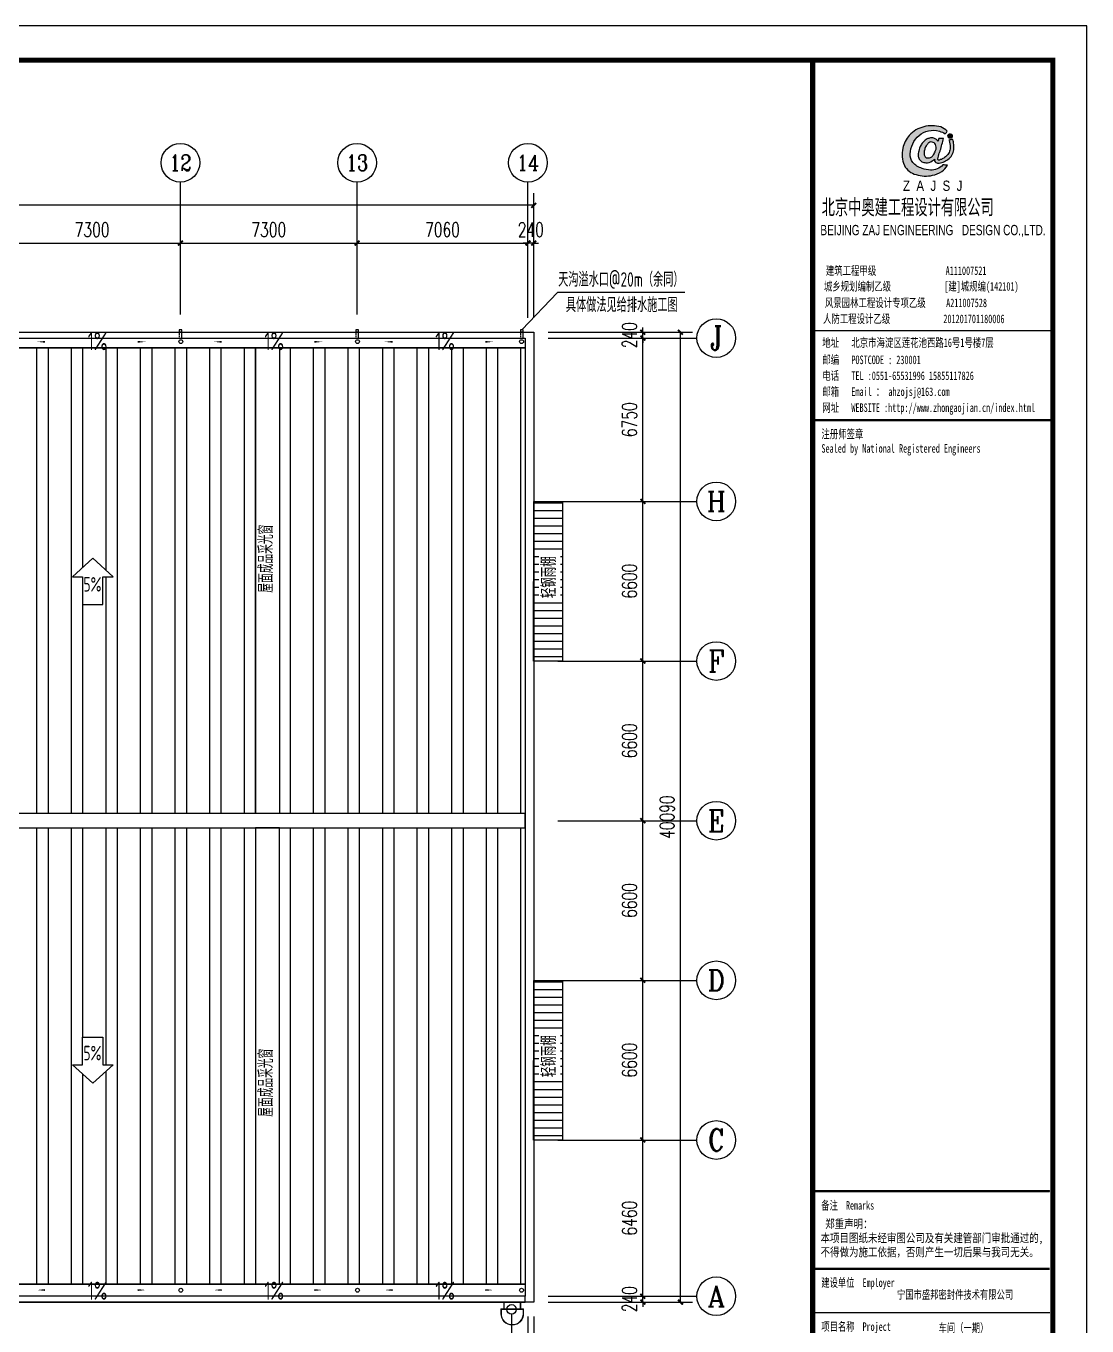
# Model space of a CAD drawing. Extents: x -89996 to 1006241, y -2176 to 440573.
# Drawn here: x 501731 to 545569, y 221157 to 274896 of the extents above; entities that cross this region are included whole.
import ezdxf
from ezdxf.enums import TextEntityAlignment as Align

# ---------------------------------------------------------------- set-up
doc = ezdxf.new("R2010")
doc.units = 0
doc.header["$LTSCALE"] = 1000
doc.header["$MEASUREMENT"] = 0
doc.linetypes.add('DASH', pattern=[0.35, 0.25, -0.1])
for name, color, linetype in [('AXIS', 3, 'Continuous'), ('AXIS_TEXT', 7, 'Continuous'), ('DIM_IDEN', 3, 'Continuous'), ('PUB_TEXT', 7, 'Continuous'), ('PUB_TITLE', 4, 'Continuous'), ('SPACE_HATCH', 8, 'Continuous'), ('TEXT', 7, 'Continuous'), ('THIN', 7, 'Continuous'), ('WALL', 9, 'Continuous'), ('WINDOW', 4, 'Continuous'), ('图签', 3, 'Continuous'), ('天沟', 2, 'Continuous')]:
    doc.layers.add(name, color=color, linetype=linetype)
doc.layers.add('栏杆', color=203, linetype='Continuous', lineweight=18)
doc.styles.add('-GBCBIGGBENOR', font='GBENOR.shx', dxfattribs={"bigfont": 'GBCBIG.shx'})
doc.styles.add('_gyy_title_Arial', font='arial.ttf', dxfattribs={"width": 0.7})
doc.styles.add('_gyy_title_ST', font='', dxfattribs={"width": 0.8})
doc.styles.add('_TCH_AXIS', font='COMPLEX', dxfattribs={"bigfont": 'GBCBIG'})
doc.styles.add('_TCH_DIM', font='SIMPLEX', dxfattribs={"bigfont": 'GBCBIG'})
doc.styles.add('_TCH_DIM_T3', font='SIMPLEX', dxfattribs={"width": 0.705882, "bigfont": 'GBCBIG'})
doc.styles.add('COMPLEX', font='COMPLEX')
doc.styles.add('HZ', font='txt.shx', dxfattribs={"width": 0.8, "bigfont": '000hztxt.shx'})
doc.styles.add('TSSD_Dimension', font='Tssdeng.shx', dxfattribs={"width": 0.8, "bigfont": 'hztxt.shx'})
doc.styles.add('TSSD_Label', font='tssdeng.shx', dxfattribs={"width": 0.7, "bigfont": 'hztxt.shx'})
doc.styles.add('TSSD_Norm', font='tssdeng.shx', dxfattribs={"bigfont": 'hztxt.shx'})
doc.styles.get('_gyy_title_ST').set_extended_font_data('SimSun')
doc.dimstyles.new('_TCH_ARCH&&200', dxfattribs={"dimtxt": 595, "dimasz": 200, "dimexe": 500, "dimexo": 600, "dimgap": 252.5, "dimtad": 1, "dimdec": 0, "dimzin": 0, "dimdsep": 46, "dimtxsty": '_TCH_DIM_T3', "dimblk": 'ARCHTICK', "dimcen": 0.09, "dimclrt": 7, "dimazin": 2, "dimtfac": 1, "dimtdec": 0, "dimtix": 1, "dimtmove": 2, "dimatfit": 3, "dimfxl": 0, "dimtolj": 1, "dimtzin": 0, "dimarcsym": 0})
doc.dimstyles.new('TCH-200-1', dxfattribs={"dimtxt": 595, "dimasz": 200, "dimexe": 500, "dimexo": 600, "dimgap": 252.5, "dimtad": 1, "dimdec": 0, "dimzin": 0, "dimdsep": 46, "dimtxsty": '_TCH_DIM_T3', "dimblk": 'ARCHTICK', "dimcen": 0.09, "dimclrd": 3, "dimclre": 3, "dimclrt": 7, "dimazin": 2, "dimtfac": 1, "dimtdec": 0, "dimtix": 1, "dimtmove": 2, "dimatfit": 3, "dimfxl": 0, "dimtolj": 1, "dimtzin": 0, "dimarcsym": 0})
pattern_1 = [(90, (443600.4, 222885.1), (-1428.75, 2e-13), []), (90, (444076.7, 223361.3), (-1428.75, 2e-13), [])]

# ---------------------------------------------------------------- blocks, each defined once
blk = doc.blocks.new('_ArchTick')
at = {"color": 0, "linetype": 'ByBlock', "const_width": 0.4}
blk.add_lwpolyline([(-0.5, -0.5), (0.5, 0.5)], dxfattribs=at)
blk = doc.blocks.new('*D77')
at = {"layer": 'Defpoints', "color": 0, "transparency": 16777216}
for p in [(433710, 222145), (522710, 222145), (522710, 216237)]:
    blk.add_point(p, dxfattribs=at)
at = {"layer": 'WALL', "color": 3, "lineweight": -2, "transparency": 16777216}
for p, q in [((433710, 221545), (433710, 215737)), ((522710, 221545), (522710, 215737)), ((433710, 216237), (522710, 216237))]:
    blk.add_line(p, q, dxfattribs=at)
at = {"layer": 'WALL', "color": 3, "lineweight": -2, "transparency": 16777216, "xscale": 200, "yscale": 200, "zscale": 200, "rotation": 180}
blk.add_blockref('_ArchTick', (433710, 216237), dxfattribs=at)
at = {"layer": 'WALL', "color": 3, "lineweight": -2, "transparency": 16777216, "xscale": 200, "yscale": 200, "zscale": 200}
blk.add_blockref('_ArchTick', (522710, 216237), dxfattribs=at)
at = {"layer": 'WALL', "color": 7, "transparency": 16777216, "insert": (478210, 216787), "char_height": 595, "attachment_point": 5, "style": '_TCH_DIM_T3'}
blk.add_mtext('\\A1;89000', dxfattribs=at)
blk = doc.blocks.new('*D78')
at = {"layer": 'Defpoints', "color": 0, "transparency": 16777216}
for p in [(522470, 222145), (522710, 222145), (522710, 217521)]:
    blk.add_point(p, dxfattribs=at)
at = {"layer": 'WALL', "color": 3, "lineweight": -2, "transparency": 16777216}
for p, q in [((522470, 221545), (522470, 217021)), ((522710, 221545), (522710, 217021)), ((522470, 217521), (522270, 217521)), ((522470, 217521), (522710, 217521)), ((522710, 217521), (522910, 217521))]:
    blk.add_line(p, q, dxfattribs=at)
at = {"layer": 'WALL', "color": 3, "lineweight": -2, "transparency": 16777216, "xscale": 200, "yscale": 200, "zscale": 200}
blk.add_blockref('_ArchTick', (522470, 217521), dxfattribs=at)
at = {"layer": 'WALL', "color": 3, "lineweight": -2, "transparency": 16777216, "xscale": 200, "yscale": 200, "zscale": 200, "rotation": 180}
blk.add_blockref('_ArchTick', (522710, 217521), dxfattribs=at)
at = {"layer": 'WALL', "color": 7, "transparency": 16777216, "insert": (522590, 218071), "char_height": 595, "attachment_point": 5, "style": '_TCH_DIM_T3'}
blk.add_mtext('\\A1;240', dxfattribs=at)
blk = doc.blocks.new('*D79')
at = {"layer": 'Defpoints', "color": 0, "transparency": 16777216}
for p in [(522710, 222385), (522710, 222145), (527216, 222385)]:
    blk.add_point(p, dxfattribs=at)
at = {"layer": 'WALL', "color": 3, "lineweight": -2, "transparency": 16777216}
for p, q in [((527216, 222385), (527216, 222585)), ((523310, 222385), (527716, 222385)), ((523310, 222145), (527716, 222145)), ((527216, 222145), (527216, 222385)), ((527216, 222145), (527216, 221945))]:
    blk.add_line(p, q, dxfattribs=at)
at = {"layer": 'WALL', "color": 3, "lineweight": -2, "transparency": 16777216, "xscale": 200, "yscale": 200, "zscale": 200}
for p, rotation in [((527216, 222385), 270), ((527216, 222145), 90)]:
    blk.add_blockref('_ArchTick', p, dxfattribs=dict(at, rotation=rotation))
at = {"layer": 'WALL', "color": 7, "transparency": 16777216, "insert": (526666, 222265), "char_height": 595, "attachment_point": 5, "rotation": 90, "style": '_TCH_DIM_T3'}
blk.add_mtext('\\A1;240', dxfattribs=at)
blk = doc.blocks.new('*D80')
at = {"layer": 'Defpoints', "color": 0, "transparency": 16777216}
for p in [(522710, 262235), (528772, 262235), (522710, 222145)]:
    blk.add_point(p, dxfattribs=at)
at = {"layer": 'WALL', "color": 3, "lineweight": -2, "transparency": 16777216}
for p, q in [((523310, 262235), (529272, 262235)), ((528772, 222145), (528772, 262235)), ((523310, 222145), (529272, 222145))]:
    blk.add_line(p, q, dxfattribs=at)
at = {"layer": 'WALL', "color": 3, "lineweight": -2, "transparency": 16777216, "xscale": 200, "yscale": 200, "zscale": 200}
for p, rotation in [((528772, 262235), 90), ((528772, 222145), 270)]:
    blk.add_blockref('_ArchTick', p, dxfattribs=dict(at, rotation=rotation))
at = {"layer": 'WALL', "color": 7, "transparency": 16777216, "insert": (528222, 242190), "char_height": 595, "attachment_point": 5, "rotation": 90, "style": '_TCH_DIM_T3'}
blk.add_mtext('\\A1;40090', dxfattribs=at)
blk = doc.blocks.new('*D81')
at = {"layer": 'Defpoints', "color": 0, "transparency": 16777216}
for p in [(522710, 262235), (522710, 261995), (527216, 262235)]:
    blk.add_point(p, dxfattribs=at)
at = {"layer": 'WALL', "color": 3, "lineweight": -2, "transparency": 16777216}
for p, q in [((527216, 262235), (527216, 262435)), ((523310, 262235), (527716, 262235)), ((523310, 261995), (527716, 261995)), ((527216, 261995), (527216, 262235)), ((527216, 261995), (527216, 261795))]:
    blk.add_line(p, q, dxfattribs=at)
at = {"layer": 'WALL', "color": 3, "lineweight": -2, "transparency": 16777216, "xscale": 200, "yscale": 200, "zscale": 200}
for p, rotation in [((527216, 262235), 270), ((527216, 261995), 90)]:
    blk.add_blockref('_ArchTick', p, dxfattribs=dict(at, rotation=rotation))
at = {"layer": 'WALL', "color": 7, "transparency": 16777216, "insert": (526666, 262115), "char_height": 595, "attachment_point": 5, "rotation": 90, "style": '_TCH_DIM_T3'}
blk.add_mtext('\\A1;240', dxfattribs=at)
blk = doc.blocks.new('*D84')
at = {"layer": 'Defpoints', "color": 0, "transparency": 16777216}
for p in [(522470, 265922), (522470, 262235), (522710, 262235)]:
    blk.add_point(p, dxfattribs=at)
at = {"layer": 'WALL', "color": 3, "lineweight": -2, "transparency": 16777216}
for p, q in [((522470, 262835), (522470, 266422)), ((522710, 262835), (522710, 266422)), ((522470, 265922), (522270, 265922)), ((522710, 265922), (522470, 265922)), ((522710, 265922), (522910, 265922))]:
    blk.add_line(p, q, dxfattribs=at)
at = {"layer": 'WALL', "color": 3, "lineweight": -2, "transparency": 16777216, "xscale": 200, "yscale": 200, "zscale": 200}
blk.add_blockref('_ArchTick', (522470, 265922), dxfattribs=at)
at = {"layer": 'WALL', "color": 3, "lineweight": -2, "transparency": 16777216, "xscale": 200, "yscale": 200, "zscale": 200, "rotation": 180}
blk.add_blockref('_ArchTick', (522710, 265922), dxfattribs=at)
at = {"layer": 'WALL', "color": 7, "transparency": 16777216, "insert": (522590, 266472), "char_height": 595, "attachment_point": 5, "style": '_TCH_DIM_T3'}
blk.add_mtext('\\A1;240', dxfattribs=at)
blk = doc.blocks.new('*D87')
at = {"layer": 'Defpoints', "color": 0, "transparency": 16777216}
for p in [(443600, 267484), (443600, 261995), (522710, 262235)]:
    blk.add_point(p, dxfattribs=at)
at = {"layer": 'WALL', "color": 3, "lineweight": -2, "transparency": 16777216}
for p, q in [((443600, 262595), (443600, 267984)), ((522710, 262835), (522710, 267984)), ((522710, 267484), (443600, 267484))]:
    blk.add_line(p, q, dxfattribs=at)
at = {"layer": 'WALL', "color": 3, "lineweight": -2, "transparency": 16777216, "xscale": 200, "yscale": 200, "zscale": 200, "rotation": 180}
blk.add_blockref('_ArchTick', (443600, 267484), dxfattribs=at)
at = {"layer": 'WALL', "color": 3, "lineweight": -2, "transparency": 16777216, "xscale": 200, "yscale": 200, "zscale": 200}
blk.add_blockref('_ArchTick', (522710, 267484), dxfattribs=at)
at = {"layer": 'WALL', "color": 7, "transparency": 16777216, "insert": (483155, 268034), "char_height": 595, "attachment_point": 5, "style": '_TCH_DIM_T3'}
blk.add_mtext('\\A1;79110', dxfattribs=at)
blk = doc.blocks.new('dd')
at = {"layer": '图签'}
h = blk.add_hatch(color=5, dxfattribs=at)
h.set_gradient(color1=(0, 0, 255), color2=(36, 36, 255), one_color=1, tint=0.57)
h.paths.add_polyline_path([(452, 1270, -0.093206), (531, 1562, -0.136321), (716, 1807, -0.161039), (988, 1948, -0.108591), (1307, 1935, -0.049497), (1479, 1861, 0.062627), (1539, 1932, 0.094388), (1351, 2056, 0.136326), (854, 2062, 0.161722), (430, 1810, 0.133661), (243, 1435, 0.158414), (286, 937, 0.22517), (632, 669, 0.138663), (1107, 646, 0.074676), (1375, 753, 0.125344), (1543, 944, 0.006312), (1413, 948, -0.090385), (1244, 833, -0.096745), (1053, 797, -0.073845), (803, 850, -0.140868), (530, 1020, -0.160753)])
h = blk.add_hatch(color=5, dxfattribs=at)
h.set_gradient(color1=(0, 0, 255), color2=(36, 36, 255), one_color=1, tint=0.57)
h.paths.add_polyline_path([(1306, 1289, 0.011169), (1334, 1370, 0.005807), (1431, 1724, 0.01105), (1292, 1724, 0.016796), (1267, 1634, 0.125943), (1203, 1704, 0.083806), (1120, 1739, 0.082879), (1047, 1739, -0.008503), (952, 1710, 0.060057), (844, 1628, 0.086078), (774, 1532, 0.099424), (705, 1347, 0.12153), (690, 1225, 0.102644), (719, 1122, 0.056648), (797, 1042, 0.092914), (913, 1013, 0.194578), (1098, 1064, -0.002562), (1175, 1122, 0.064354), (1167, 1068, 0.172385), (1207, 1017, 0.105458), (1300, 1002, 0.086567), (1454, 1046, 0.047674), (1592, 1136, 0.166359), (1692, 1274, 0.096748), (1728, 1431, 0.03151), (1728, 1548, 0.041815), (1700, 1691, 0.007654), (1588, 1673, -0.009919), (1610, 1585, -0.068269), (1624, 1482, -0.105336), (1605, 1352, -0.14652), (1528, 1223, -0.070486), (1434, 1151, -0.077937), (1341, 1103, -0.127098), (1272, 1084, -0.114215), (1267, 1129, -0.007609)])
h.paths.add_polyline_path([(865, 1245, -0.099994), (863, 1328, -0.050974), (888, 1427, -0.120527), (938, 1529, -0.043888), (1002, 1595, -0.08446), (1063, 1619, -0.147309), (1127, 1607, -0.037474), (1177, 1572, -0.06931), (1209, 1507, -0.067662), (1213, 1431, -0.02676), (1211, 1413, 0.017209), (1183, 1329, -0.048815), (1120, 1223, -0.139096), (1046, 1163, -0.097991), (944, 1153, -0.085394), (909, 1169, -0.149141)], flags=16)
h = blk.add_hatch(color=1, dxfattribs=at)
h.set_gradient(color1=(255, 0, 0), color2=(255, 0, 0), tint=0.57)
h.paths.add_polyline_path([(1557, 1818, 0.386553), (1564, 1757, 0.170676), (1604, 1736, 0.082224), (1657, 1743, 0.087509), (1686, 1766, 0.264235), (1694, 1804, 0.244333), (1636, 1850, 0.30271)])
blk.add_lwpolyline([(1539, 1932, 0.094388), (1351, 2056, 0.136326), (854, 2062, 0.161722), (430, 1810, 0.133661), (243, 1435, 0.158414), (286, 937, 0.22517), (632, 669, 0.138663), (1107, 646, 0.074676), (1375, 753, 0.125344), (1543, 944, 0.006312), (1413, 948, -0.090385), (1244, 833, -0.096745), (1053, 797, -0.073845), (803, 850, -0.140868), (530, 1020, -0.160753), (452, 1270, -0.093206), (531, 1562, -0.136321), (716, 1807, -0.161039), (988, 1948, -0.108591), (1307, 1935, -0.049497), (1479, 1861, 0.062627)], format="xyb", close=True, dxfattribs=at)
for points in [[(1431, 1724, 0.011041), (1292, 1724, 0.016796), (1267, 1634, 0.125943), (1203, 1704, 0.083806), (1120, 1739, 0.082879), (1047, 1739, -0.008503), (952, 1710, 0.060057), (844, 1628, 0.086078), (774, 1532, 0.099424), (705, 1347, 0.12153), (690, 1225, 0.102644), (719, 1122, 0.056648), (797, 1042, 0.092914), (913, 1013, 0.194578), (1098, 1064, -0.002562), (1175, 1122, 0.064354), (1167, 1068, 0.172385), (1207, 1017, 0.105458), (1300, 1002, 0.086567), (1454, 1046, 0.047674), (1592, 1136, 0.166359), (1692, 1274, 0.096748), (1728, 1431, 0.03151), (1728, 1548, 0.041815), (1700, 1691, 0.007654), (1588, 1673, -0.009919), (1610, 1585, -0.068269), (1624, 1482, -0.105336), (1605, 1352, -0.14652), (1528, 1223, -0.070486), (1434, 1151, -0.077937), (1341, 1103, -0.127098), (1272, 1084, -0.114215), (1267, 1129, -0.007609), (1306, 1289, 0.011169), (1334, 1370, 0.005782), (1430, 1722, 0.069025)], [(1213, 1431, 0.067662), (1209, 1507, 0.06931), (1177, 1572, 0.037474), (1127, 1607, 0.147309), (1063, 1619, 0.08446), (1002, 1595, 0.043888), (938, 1529, 0.120527), (888, 1427, 0.050974), (863, 1328, 0.099994), (865, 1245, 0.149141), (909, 1169, 0.085394), (944, 1153, 0.097991), (1046, 1163, 0.139096), (1120, 1223, 0.048815), (1183, 1329, -0.017209), (1211, 1413, 0.02676), (1213, 1431, 0.441273)], [(1694, 1804, 0.243958), (1636, 1850, 0.303117), (1557, 1818, 0.386553), (1564, 1757, 0.170676), (1604, 1736, 0.082224), (1657, 1743, 0.087509), (1686, 1766, 0.264235), (1694, 1804, -7.823139)]]:
    blk.add_lwpolyline(points, format="xyb", dxfattribs=at)
at = {"insert": (246, 492), "char_height": 300, "width": 8000, "attachment_point": 1, "style": 'HZ'}
blk.add_mtext('{\\fArial|b0|i0|c0|p32;Z  A  J  S  J}', dxfattribs=at)
blk = doc.blocks.new('*U1188')
at = {"layer": 'PUB_TITLE'}
for p, q in [((-4959, -5584), (0, -5584)), ((-61, -23374), (-4959, -23374)), ((-61, -25892), (-4959, -25892))]:
    blk.add_line(p, q, dxfattribs=at)
at = {"layer": 'PUB_TITLE', "const_width": 106}
blk.add_lwpolyline([(-4959, 0), (0, 0), (0, -40586), (-4959, -40586)], close=True, dxfattribs=at)
at = {"layer": 'PUB_TITLE'}
for points, const_width in [([(-4959, -7440), (0, -7440)], 49.6), ([(-4959, -23374), (-61, -23374)], 49), ([(-4959, -24983), (-61, -24983)], 49)]:
    blk.add_lwpolyline(points, dxfattribs=dict(at, const_width=const_width))
at = {"layer": '图签', "xscale": 0.7084206796058772, "yscale": 0.7084206796058772, "zscale": 0.7084206796058772}
blk.add_blockref('dd', (-3269, -2837), dxfattribs=at)
at = {"color": 1, "insert": (-4774, -2867), "char_height": 359.79, "width": 4705.79, "attachment_point": 1, "style": 'HZ'}
blk.add_mtext('北京中奥建工程设计有限公司', dxfattribs=at)
at = {"layer": 'PUB_TITLE', "width": 0.7}
for s, height, style, p in [('BEIJING ZAJ ENGINEERING   DESIGN CO.,LTD.', 212.53, '_gyy_title_Arial', (-2474, -3617)), ('建筑工程甲级                 A111007521             ', 177.1, '_gyy_title_ST', (-2481, -4438)), ('城乡规划编制乙级             [建]城规编(142101)', 177.1, '_gyy_title_ST', (-2717, -4763)), ('风景园林工程设计专项乙级     A211007528           ', 177.1, '_gyy_title_ST', (-2569, -5103)), ('人防工程设计乙级             201201701180006', 177.1, '_gyy_title_ST', (-2871, -5434))]:
    blk.add_text(s, height=height, dxfattribs=dict(at, style=style)).set_placement(p, align=Align.CENTER)
at = {"layer": 'PUB_TITLE', "style": '_gyy_title_ST', "width": 0.7}
for s, height, p in [('地址   北京市海淀区莲花池西路16号1号楼7层', 177.1, (-4761, -5927)), ('邮编   POSTCODE : 230001', 177.1, (-4761, -6281)), ('电话   TEL :0551-65531996 15855117826', 177.1, (-4761, -6610)), ('邮箱   Email ： ahzojsj@163.com', 177.1, (-4761, -6939)), ('网址   WEBSITE :http://www.zhongaojian.cn/index.html', 177.1, (-4761, -7270)), ('注册师签章', 177.1, (-4780, -7815)), ('Sealed by National Registered Engineers', 177.1, (-4779, -8113)), ('备注  Remarks', 174.92, (-4782, -23757)), ('建设单位  Employer', 174.92, (-4782, -25354)), ('项目名称  Project', 174.92, (-4782, -26263))]:
    blk.add_text(s, height=height, dxfattribs=at).set_placement(p)
at = {"layer": 'PUB_TITLE', "color": 2, "style": '_gyy_title_ST', "width": 0.7}
for s, height, p in [('宁国市盛邦密封件技术有限公司', 174.92, (-2018, -25508)), ('车间（一期）', 174.9, (-1844, -26196))]:
    blk.add_text(s, height=height, dxfattribs=at).set_placement(p, align=Align.MIDDLE)
at = {"layer": 'PUB_TITLE', "insert": (-4797, -23965), "char_height": 174.92, "width": 5597.49, "attachment_point": 1, "style": '_gyy_title_ST'}
blk.add_mtext(' 郑重声明：\\P本项目图纸未经审图公司及有关建管部门审批通过的,\\P不得做为施工依据，否则产生一切后果与我司无关。', dxfattribs=at)
blk = doc.blocks.new('TUID')
at = {"layer": '栏杆', "ltscale": 0.8}
for points in [[(50, 280), (-120, 280), (-120, 500), (-120, 500)], [(50, 300), (-100, 300), (-100, 480)], [(800, 480), (800, 300), (660, 300)], [(820, 500), (820, 500), (820, 280), (695, 280)]]:
    blk.add_lwpolyline(points, dxfattribs=at)
for points in [[(0, 0), (0, 260, -0.414214), (40, 300), (660, 300, -0.414214), (700, 260), (700, 0)], [(20, 0), (20, 260, -0.414214), (40, 280), (660, 280, -0.414214), (680, 260), (680, 0)]]:
    blk.add_lwpolyline(points, format="xyb", dxfattribs=at)
for radius in [470, 450]:
    blk.add_arc((350, 480), radius, 0, 180, dxfattribs=at)
blk = doc.blocks.new('*D2962')
at = {"layer": 'AXIS', "color": 0, "lineweight": -2, "transparency": 16777216}
for p, q in [((524310, 228845), (527716, 228845)), ((527216, 222385), (527216, 228845)), ((524310, 222385), (527716, 222385))]:
    blk.add_line(p, q, dxfattribs=at)
at = {"layer": 'Defpoints', "color": 0, "transparency": 16777216}
for p in [(523710, 228845), (527216, 228845), (523710, 222385)]:
    blk.add_point(p, dxfattribs=at)
at = {"layer": 'AXIS', "color": 0, "lineweight": -2, "transparency": 16777216, "xscale": 200, "yscale": 200, "zscale": 200}
for p, rotation in [((527216, 228845), 90), ((527216, 222385), 270)]:
    blk.add_blockref('_ArchTick', p, dxfattribs=dict(at, rotation=rotation))
at = {"layer": 'AXIS', "color": 7, "transparency": 16777216, "insert": (526666, 225615), "char_height": 595, "attachment_point": 5, "rotation": 90, "style": '_TCH_DIM_T3'}
blk.add_mtext('\\A1;6460', dxfattribs=at)
blk = doc.blocks.new('*D2963')
at = {"layer": 'AXIS', "color": 0, "lineweight": -2, "transparency": 16777216}
for p, q in [((524310, 235445), (527716, 235445)), ((527216, 228845), (527216, 235445)), ((524310, 228845), (527716, 228845))]:
    blk.add_line(p, q, dxfattribs=at)
at = {"layer": 'Defpoints', "color": 0, "transparency": 16777216}
for p in [(523710, 235445), (527216, 235445), (523710, 228845)]:
    blk.add_point(p, dxfattribs=at)
at = {"layer": 'AXIS', "color": 0, "lineweight": -2, "transparency": 16777216, "xscale": 200, "yscale": 200, "zscale": 200}
for p, rotation in [((527216, 235445), 90), ((527216, 228845), 270)]:
    blk.add_blockref('_ArchTick', p, dxfattribs=dict(at, rotation=rotation))
at = {"layer": 'AXIS', "color": 7, "transparency": 16777216, "insert": (526666, 232145), "char_height": 595, "attachment_point": 5, "rotation": 90, "style": '_TCH_DIM_T3'}
blk.add_mtext('\\A1;6600', dxfattribs=at)
blk = doc.blocks.new('*D2964')
at = {"layer": 'AXIS', "color": 0, "lineweight": -2, "transparency": 16777216}
for p, q in [((524310, 242045), (527716, 242045)), ((527216, 235445), (527216, 242045)), ((524310, 235445), (527716, 235445))]:
    blk.add_line(p, q, dxfattribs=at)
at = {"layer": 'Defpoints', "color": 0, "transparency": 16777216}
for p in [(523710, 242045), (527216, 242045), (523710, 235445)]:
    blk.add_point(p, dxfattribs=at)
at = {"layer": 'AXIS', "color": 0, "lineweight": -2, "transparency": 16777216, "xscale": 200, "yscale": 200, "zscale": 200}
for p, rotation in [((527216, 242045), 90), ((527216, 235445), 270)]:
    blk.add_blockref('_ArchTick', p, dxfattribs=dict(at, rotation=rotation))
at = {"layer": 'AXIS', "color": 7, "transparency": 16777216, "insert": (526666, 238745), "char_height": 595, "attachment_point": 5, "rotation": 90, "style": '_TCH_DIM_T3'}
blk.add_mtext('\\A1;6600', dxfattribs=at)
blk = doc.blocks.new('*D2965')
at = {"layer": 'AXIS', "color": 0, "lineweight": -2, "transparency": 16777216}
for p, q in [((524310, 248645), (527716, 248645)), ((527216, 242045), (527216, 248645)), ((524310, 242045), (527716, 242045))]:
    blk.add_line(p, q, dxfattribs=at)
at = {"layer": 'Defpoints', "color": 0, "transparency": 16777216}
for p in [(523710, 248645), (527216, 248645), (523710, 242045)]:
    blk.add_point(p, dxfattribs=at)
at = {"layer": 'AXIS', "color": 0, "lineweight": -2, "transparency": 16777216, "xscale": 200, "yscale": 200, "zscale": 200}
for p, rotation in [((527216, 248645), 90), ((527216, 242045), 270)]:
    blk.add_blockref('_ArchTick', p, dxfattribs=dict(at, rotation=rotation))
at = {"layer": 'AXIS', "color": 7, "transparency": 16777216, "insert": (526666, 245345), "char_height": 595, "attachment_point": 5, "rotation": 90, "style": '_TCH_DIM_T3'}
blk.add_mtext('\\A1;6600', dxfattribs=at)
blk = doc.blocks.new('*D2966')
at = {"layer": 'AXIS', "color": 0, "lineweight": -2, "transparency": 16777216}
for p, q in [((524310, 255245), (527716, 255245)), ((527216, 248645), (527216, 255245)), ((524310, 248645), (527716, 248645))]:
    blk.add_line(p, q, dxfattribs=at)
at = {"layer": 'Defpoints', "color": 0, "transparency": 16777216}
for p in [(523710, 255245), (527216, 255245), (523710, 248645)]:
    blk.add_point(p, dxfattribs=at)
at = {"layer": 'AXIS', "color": 0, "lineweight": -2, "transparency": 16777216, "xscale": 200, "yscale": 200, "zscale": 200}
for p, rotation in [((527216, 255245), 90), ((527216, 248645), 270)]:
    blk.add_blockref('_ArchTick', p, dxfattribs=dict(at, rotation=rotation))
at = {"layer": 'AXIS', "color": 7, "transparency": 16777216, "insert": (526666, 251945), "char_height": 595, "attachment_point": 5, "rotation": 90, "style": '_TCH_DIM_T3'}
blk.add_mtext('\\A1;6600', dxfattribs=at)
blk = doc.blocks.new('*D2967')
at = {"layer": 'AXIS', "color": 0, "lineweight": -2, "transparency": 16777216}
for p, q in [((524310, 261995), (527716, 261995)), ((527216, 255245), (527216, 261995)), ((524310, 255245), (527716, 255245))]:
    blk.add_line(p, q, dxfattribs=at)
at = {"layer": 'Defpoints', "color": 0, "transparency": 16777216}
for p in [(523710, 261995), (527216, 261995), (523710, 255245)]:
    blk.add_point(p, dxfattribs=at)
at = {"layer": 'AXIS', "color": 0, "lineweight": -2, "transparency": 16777216, "xscale": 200, "yscale": 200, "zscale": 200}
for p, rotation in [((527216, 261995), 90), ((527216, 255245), 270)]:
    blk.add_blockref('_ArchTick', p, dxfattribs=dict(at, rotation=rotation))
at = {"layer": 'AXIS', "color": 7, "transparency": 16777216, "insert": (526666, 258620), "char_height": 595, "attachment_point": 5, "rotation": 90, "style": '_TCH_DIM_T3'}
blk.add_mtext('\\A1;6750', dxfattribs=at)
blk = doc.blocks.new('*D2986')
at = {"layer": 'AXIS', "color": 0, "lineweight": -2, "transparency": 16777216}
for p, q in [((500810, 263472), (500810, 266422)), ((508110, 263472), (508110, 266422)), ((500810, 265922), (508110, 265922))]:
    blk.add_line(p, q, dxfattribs=at)
at = {"layer": 'Defpoints', "color": 0, "transparency": 16777216}
for p in [(508110, 265922), (500810, 262872), (508110, 262872)]:
    blk.add_point(p, dxfattribs=at)
at = {"layer": 'AXIS', "color": 0, "lineweight": -2, "transparency": 16777216, "xscale": 200, "yscale": 200, "zscale": 200, "rotation": 180}
blk.add_blockref('_ArchTick', (500810, 265922), dxfattribs=at)
at = {"layer": 'AXIS', "color": 0, "lineweight": -2, "transparency": 16777216, "xscale": 200, "yscale": 200, "zscale": 200}
blk.add_blockref('_ArchTick', (508110, 265922), dxfattribs=at)
at = {"layer": 'AXIS', "color": 7, "transparency": 16777216, "insert": (504460, 266472), "char_height": 595, "attachment_point": 5, "style": '_TCH_DIM_T3'}
blk.add_mtext('\\A1;7300', dxfattribs=at)
blk = doc.blocks.new('*D2987')
at = {"layer": 'AXIS', "color": 0, "lineweight": -2, "transparency": 16777216}
for p, q in [((508110, 263472), (508110, 266422)), ((515410, 263472), (515410, 266422)), ((508110, 265922), (515410, 265922))]:
    blk.add_line(p, q, dxfattribs=at)
at = {"layer": 'Defpoints', "color": 0, "transparency": 16777216}
for p in [(515410, 265922), (508110, 262872), (515410, 262872)]:
    blk.add_point(p, dxfattribs=at)
at = {"layer": 'AXIS', "color": 0, "lineweight": -2, "transparency": 16777216, "xscale": 200, "yscale": 200, "zscale": 200, "rotation": 180}
blk.add_blockref('_ArchTick', (508110, 265922), dxfattribs=at)
at = {"layer": 'AXIS', "color": 0, "lineweight": -2, "transparency": 16777216, "xscale": 200, "yscale": 200, "zscale": 200}
blk.add_blockref('_ArchTick', (515410, 265922), dxfattribs=at)
at = {"layer": 'AXIS', "color": 7, "transparency": 16777216, "insert": (511760, 266472), "char_height": 595, "attachment_point": 5, "style": '_TCH_DIM_T3'}
blk.add_mtext('\\A1;7300', dxfattribs=at)
blk = doc.blocks.new('*D2988')
at = {"layer": 'AXIS', "color": 0, "lineweight": -2, "transparency": 16777216}
for p, q in [((515410, 263472), (515410, 266422)), ((522470, 263472), (522470, 266422)), ((515410, 265922), (522470, 265922))]:
    blk.add_line(p, q, dxfattribs=at)
at = {"layer": 'Defpoints', "color": 0, "transparency": 16777216}
for p in [(522470, 265922), (515410, 262872), (522470, 262872)]:
    blk.add_point(p, dxfattribs=at)
at = {"layer": 'AXIS', "color": 0, "lineweight": -2, "transparency": 16777216, "xscale": 200, "yscale": 200, "zscale": 200, "rotation": 180}
blk.add_blockref('_ArchTick', (515410, 265922), dxfattribs=at)
at = {"layer": 'AXIS', "color": 0, "lineweight": -2, "transparency": 16777216, "xscale": 200, "yscale": 200, "zscale": 200}
blk.add_blockref('_ArchTick', (522470, 265922), dxfattribs=at)
at = {"layer": 'AXIS', "color": 7, "transparency": 16777216, "insert": (518940, 266472), "char_height": 595, "attachment_point": 5, "style": '_TCH_DIM_T3'}
blk.add_mtext('\\A1;7060', dxfattribs=at)
blk = doc.blocks.new('_AXISO')
blk.add_circle((0, 0), 0.5)
at = {"layer": 'AXIS_TEXT', "style": 'COMPLEX', "width": 1.041667}
blk.add_attdef('A', text='', height=0.56, dxfattribs=at).set_placement((-0.25, -0.28), (0.25, -0.28), align=Align.FIT)

msp = doc.modelspace()

# ---------------------------------------------------------------- hatches: boundary and pattern name
at = {"true_color": 0x7aafdf}
h = msp.add_hatch(dxfattribs=at)
h.set_pattern_fill('ANSI31', color=143, scale=200, angle=135)
h.set_pattern_definition([(180, (566566.62, -208365.35), (-5e-14, -317.5), [])])
h.paths.add_polyline_path([(522710.44, 255245.09), (522705.15, 248645.09), (523894.59, 248645.09), (523899.87, 255245.09)])
h.paths.add_polyline_path([(523820.34, 251128.56), (523820.34, 253110.55), (522917.04, 253110.55), (522917.04, 251128.56)], flags=16)
h = msp.add_hatch(dxfattribs=at)
h.set_pattern_fill('ANSI31', color=143, scale=200, angle=135)
h.set_pattern_definition([(180, (566566.62, -228165.35), (-5e-14, -317.5), [])])
h.paths.add_polyline_path([(522710.44, 235445.09), (522705.15, 228845.09), (523894.59, 228845.09), (523899.87, 235445.09)])
h.paths.add_polyline_path([(523820.34, 231328.56), (523820.34, 233310.55), (522917.04, 233310.55), (522917.04, 231328.56)], flags=16)
at = {"layer": 'WALL', "true_color": 0x7aafdf}
h = msp.add_hatch(dxfattribs=at)
h.set_pattern_fill('ANSI32', color=143, scale=300, angle=45)
h.set_pattern_definition(pattern_1)
h.paths.add_polyline_path([(467577, 242345.09), (453995.39, 242345.09), (453995.39, 261594.83), (467577, 261594.83)])
h.paths.add_polyline_path([(460027.48, 251081.73), (460862.88, 251081.73), (460862.88, 252225.53), (461281.86, 252225.53), (460445.18, 252990.11), (459608.5, 252225.53), (460027.48, 252225.53)], flags=16)
h.paths.add_polyline_path([(482122.04, 242345.09), (468177, 242345.09), (468177, 261594.83), (482122.04, 261594.83)])
h.paths.add_polyline_path([(475462.88, 251081.73), (475462.88, 252225.53), (475881.86, 252225.53), (475045.18, 252990.11), (474208.5, 252225.53), (474627.48, 252225.53), (474627.48, 251081.73)], flags=16)
h.paths.add_polyline_path([(496844.48, 242345.09), (482722.04, 242345.09), (482722.04, 261594.83), (496844.48, 261594.83)])
h.paths.add_polyline_path([(489013.67, 250987.9), (489849.07, 250987.9), (489849.07, 252131.69), (490268.05, 252131.69), (489431.37, 252896.28), (488594.69, 252131.69), (489013.67, 252131.69)], flags=16)
h.paths.add_polyline_path([(511609.9, 242345.09), (497444.48, 242345.09), (497444.48, 261594.83), (511609.9, 261594.83)])
h.paths.add_polyline_path([(504070.76, 250987.9), (504906.16, 250987.9), (504906.16, 252131.69), (505325.14, 252131.69), (504488.46, 252896.28), (503651.78, 252131.69), (504070.76, 252131.69)], flags=16)
h.paths.add_polyline_path([(522360.44, 242345.09), (512209.9, 242345.09), (512209.9, 261594.83), (522360.44, 261594.83)])
h.paths.add_polyline_path([(460047.54, 252154.65), (460817.88, 252154.65), (460817.88, 251500.58), (460047.54, 251500.58)], flags=0)
h.paths.add_polyline_path([(474647.54, 252154.65), (475417.88, 252154.65), (475417.88, 251500.58), (474647.54, 251500.58)], flags=0)
h.paths.add_polyline_path([(487233.62, 246469.79), (491995.31, 246469.79)], flags=0)
h.paths.add_polyline_path([(487222.34, 246469.79), (491857.52, 246469.79)], flags=0)
h.paths.add_polyline_path([(486223.15, 247740.49), (493566.84, 247740.49), (493566.84, 244763.78), (486223.15, 244763.78)], flags=16)
h.paths.add_polyline_path([(489033.73, 252060.82), (489804.07, 252060.82), (489804.07, 251406.75), (489033.73, 251406.75)], flags=0)
h.paths.add_polyline_path([(504090.81, 252060.82), (504861.16, 252060.82), (504861.16, 251406.75), (504090.81, 251406.75)], flags=0)
h = msp.add_hatch(dxfattribs=at)
h.set_pattern_fill('ANSI32', color=143, scale=300, angle=45)
h.set_pattern_definition(pattern_1)
h.paths.add_polyline_path([(467577, 241745.09), (453995.39, 241745.09), (453995.39, 222885.09), (467577, 222885.09)])
h.paths.add_polyline_path([(460027.48, 233008.45), (460862.88, 233008.45), (460862.88, 231864.66), (461281.86, 231864.66), (460445.18, 231100.07), (459608.5, 231864.66), (460027.48, 231864.66)], flags=16)
h.paths.add_polyline_path([(482122.04, 241745.09), (468177, 241745.09), (468177, 222885.09), (482122.04, 222885.09)])
h.paths.add_polyline_path([(475462.88, 233008.45), (475462.88, 231864.66), (475881.86, 231864.66), (475045.18, 231100.07), (474208.5, 231864.66), (474627.48, 231864.66), (474627.48, 233008.45)], flags=16)
h.paths.add_polyline_path([(496844.48, 241745.09), (482722.04, 241745.09), (482722.04, 222885.09), (496844.48, 222885.09)])
h.paths.add_polyline_path([(489013.67, 233102.28), (489849.07, 233102.28), (489849.07, 231958.49), (490268.05, 231958.49), (489431.37, 231193.9), (488594.69, 231958.49), (489013.67, 231958.49)], flags=16)
h.paths.add_polyline_path([(511609.9, 241745.09), (497444.48, 241745.09), (497444.48, 222885.09), (511609.9, 222885.09)])
h.paths.add_polyline_path([(504070.76, 233102.28), (504906.16, 233102.28), (504906.16, 231958.49), (505325.14, 231958.49), (504488.46, 231193.9), (503651.78, 231958.49), (504070.76, 231958.49)], flags=16)
h.paths.add_polyline_path([(522360.44, 241745.09), (512209.9, 241745.09), (512209.9, 222885.09), (522360.44, 222885.09)])
h.paths.add_polyline_path([(460047.54, 231935.53), (460817.88, 231935.53), (460817.88, 232589.6), (460047.54, 232589.6)], flags=0)
h.paths.add_polyline_path([(474647.54, 231935.53), (475417.88, 231935.53), (475417.88, 232589.6), (474647.54, 232589.6)], flags=0)
h.paths.add_polyline_path([(487233.62, 236923.06), (491995.31, 236923.06)], flags=0)
h.paths.add_polyline_path([(487222.34, 236923.06), (491857.52, 236923.06)], flags=0)
h.paths.add_polyline_path([(486229.31, 236920.84), (493738.64, 236920.84), (493738.64, 239593.74), (486229.31, 239593.74)], flags=16)
h.paths.add_polyline_path([(489033.73, 232029.37), (489804.07, 232029.37), (489804.07, 232683.43), (489033.73, 232683.43)], flags=0)
h.paths.add_polyline_path([(504090.81, 232029.37), (504861.16, 232029.37), (504861.16, 232683.43), (504090.81, 232683.43)], flags=0)

# ---------------------------------------------------------------- linework, layer by layer
for points in [[(503267.65, 261840.69, 0, 0, 0), (502517.65, 261840.69, 0, 1333.35, 0), (502517.65, 261840.69, 1333.35, 1333.35, 0)], [(505596.93, 261840.69, 0, 0, 0), (506346.93, 261840.69, 0, 1333.35, 0), (506346.93, 261840.69, 1333.35, 1333.35, 0)], [(510567.65, 261840.69, 0, 0, 0), (509817.65, 261840.69, 0, 1333.35, 0), (509817.65, 261840.69, 1333.35, 1333.35, 0)], [(512896.93, 261840.69, 0, 0, 0), (513646.93, 261840.69, 0, 1333.35, 0), (513646.93, 261840.69, 1333.35, 1333.35, 0)], [(517627.65, 261840.69, 0, 0, 0), (516877.65, 261840.69, 0, 1333.35, 0), (516877.65, 261840.69, 1333.35, 1333.35, 0)], [(519956.93, 261840.69, 0, 0, 0), (520706.93, 261840.69, 0, 1333.35, 0), (520706.93, 261840.69, 1333.35, 1333.35, 0)], [(502517.65, 261840.69, 75, 0, 0), (502192.02, 261840.69, 0, 0, 0)], [(506346.93, 261840.69, 75, 0, 0), (506672.56, 261840.69, 0, 0, 0)], [(509817.65, 261840.69, 75, 0, 0), (509492.02, 261840.69, 0, 0, 0)], [(513646.93, 261840.69, 75, 0, 0), (513972.56, 261840.69, 0, 0, 0)], [(516877.65, 261840.69, 75, 0, 0), (516552.02, 261840.69, 0, 0, 0)], [(520706.93, 261840.69, 75, 0, 0), (521032.56, 261840.69, 0, 0, 0)], [(503267.65, 222643.74, 0, 0, 0), (502517.65, 222643.74, 0, 1333.35, 0), (502517.65, 222643.74, 1333.35, 1333.35, 0)], [(505596.93, 222643.74, 0, 0, 0), (506346.93, 222643.74, 0, 1333.35, 0), (506346.93, 222643.74, 1333.35, 1333.35, 0)], [(510567.65, 222643.74, 0, 0, 0), (509817.65, 222643.74, 0, 1333.35, 0), (509817.65, 222643.74, 1333.35, 1333.35, 0)], [(512896.93, 222643.74, 0, 0, 0), (513646.93, 222643.74, 0, 1333.35, 0), (513646.93, 222643.74, 1333.35, 1333.35, 0)], [(517627.65, 222643.74, 0, 0, 0), (516877.65, 222643.74, 0, 1333.35, 0), (516877.65, 222643.74, 1333.35, 1333.35, 0)], [(519956.93, 222643.74, 0, 0, 0), (520706.93, 222643.74, 0, 1333.35, 0), (520706.93, 222643.74, 1333.35, 1333.35, 0)], [(502517.65, 222643.74, 75, 0, 0), (502192.02, 222643.74, 0, 0, 0)], [(506346.93, 222643.74, 75, 0, 0), (506672.56, 222643.74, 0, 0, 0)], [(509817.65, 222643.74, 75, 0, 0), (509492.02, 222643.74, 0, 0, 0)], [(513646.93, 222643.74, 75, 0, 0), (513972.56, 222643.74, 0, 0, 0)], [(516877.65, 222643.74, 75, 0, 0), (516552.02, 222643.74, 0, 0, 0)], [(520706.93, 222643.74, 75, 0, 0), (521032.56, 222643.74, 0, 0, 0)]]:
    msp.add_lwpolyline(points, format="xyseb")
for points in [[(522360.44, 261594.83), (443600.44, 261594.83), (443600.44, 261994.83), (522360.44, 261994.83)], [(522705.15, 248645.09), (522710.44, 255245.09), (523899.87, 255245.09), (523894.59, 248645.09)], [(443600.44, 241745.09), (522360.44, 241745.09), (522360.44, 242345.09), (443600.44, 242345.09)], [(522705.15, 228845.09), (522710.44, 235445.09), (523899.87, 235445.09), (523894.59, 228845.09)], [(522360.44, 222385.09), (443600.44, 222385.09), (443600.44, 222885.09), (522360.44, 222885.09)], [(522360.44, 222385.09), (443600.44, 222385.09), (443600.44, 222145.09), (522360.44, 222145.09)]]:
    msp.add_lwpolyline(points, close=True)
at = {"linetype": 'ByBlock'}
for centre in [(508128.26, 261849.34), (515428.26, 261849.34), (522206.29, 261849.34), (508128.26, 222635.09), (515428.26, 222635.09), (522206.29, 222635.09)]:
    msp.add_circle(centre, 80, dxfattribs=at)
at = {"layer": 'AXIS'}
for p, q in [((508110.44, 262971.88), (508110.44, 268443.29)), ((515410.44, 262971.88), (515410.44, 268443.29)), ((522470.44, 262971.88), (522470.44, 268443.29)), ((522218.36, 262329.48), (523689.68, 263874.54)), ((528946.94, 263874.04), (523689.68, 263874.54)), ((523710.44, 261994.83), (529452.07, 261994.83)), ((523710.44, 255245.09), (529452.07, 255245.09)), ((523710.44, 248645.09), (529452.07, 248645.09)), ((523710.44, 242045.09), (529452.07, 242045.09)), ((523710.44, 235445.09), (529452.07, 235445.09)), ((523710.44, 228845.09), (529452.07, 228845.09)), ((523710.44, 222385.09), (529452.07, 222385.09))]:
    msp.add_line(p, q, dxfattribs=at)
for points in [[(505325.14, 252131.69), (504488.46, 252896.28), (503651.78, 252131.69), (504070.76, 252131.69), (504070.76, 250987.9), (504906.16, 250987.9), (504906.16, 252131.69)], [(505325.14, 231958.49), (504488.46, 231193.9), (503651.78, 231958.49), (504070.76, 231958.49), (504070.76, 233102.28), (504906.16, 233102.28), (504906.16, 231958.49)]]:
    msp.add_lwpolyline(points, close=True, dxfattribs=at)
at = {"layer": 'DIM_IDEN', "color": 3}
msp.add_line((521791.63, 221649.47), (521791.63, 220099.46), dxfattribs=at)
msp.add_circle((521791.63, 221845.09), 195.62, dxfattribs=at)
at = {"layer": 'PUB_TITLE'}
msp.add_lwpolyline([(396969.44, 190896.12), (545569.44, 190896.12), (545569.44, 274896.12), (396969.44, 274896.12)], close=True, dxfattribs=at)
at = {"layer": 'PUB_TITLE', "const_width": 200}
msp.add_lwpolyline([(400504.79, 192310.26), (400504.79, 273481.97), (544155.29, 273481.97), (544155.29, 192310.26)], close=True, dxfattribs=at)
at = {"layer": 'WALL'}
for points in [[(443600.44, 262235.09), (522710.44, 262235.09), (522710.44, 222145.09), (443600.44, 222145.09)], [(443600.44, 261594.83), (522360.44, 261594.83), (522360.44, 222885.09), (443600.44, 222885.09)]]:
    msp.add_lwpolyline(points, close=True, dxfattribs=at)
at = {"layer": 'WINDOW'}
for points in [[(511209.9, 261594.83), (512209.9, 261594.83), (512209.9, 242345.09), (511209.9, 242345.09)], [(511209.9, 222885.09), (512209.9, 222885.09), (512209.9, 241745.09), (511209.9, 241745.09)]]:
    msp.add_lwpolyline(points, close=True, dxfattribs=at)
at = {"layer": '天沟'}
for points in [[(508055.49, 262235.09), (508165.38, 262235.09), (508165.38, 262329.48), (508055.49, 262329.48)], [(515355.49, 262235.09), (515465.38, 262235.09), (515465.38, 262329.48), (515355.49, 262329.48)], [(522163.42, 262235.09), (522273.3, 262235.09), (522273.3, 262329.48), (522163.42, 262329.48)]]:
    msp.add_lwpolyline(points, close=True, dxfattribs=at)
at = {"layer": '天沟', "linetype": 'DASH', "ltscale": 0.2}
for points in [[(508055.49, 261994.83), (508165.38, 261994.83), (508165.38, 262235.09), (508055.49, 262235.09)], [(515355.49, 261994.83), (515465.38, 261994.83), (515465.38, 262235.09), (515355.49, 262235.09)], [(522163.42, 261994.83), (522273.3, 261994.83), (522273.3, 262235.09), (522163.42, 262235.09)]]:
    msp.add_lwpolyline(points, close=True, dxfattribs=at)

# ---------------------------------------------------------------- block references
at = {"xscale": 2, "yscale": 2, "zscale": 2}
msp.add_blockref('*U1188', (544155.29, 273481.97), dxfattribs=at)
at = {"layer": 'AXIS'}
ref = msp.add_blockref('_AXISO', (508110.44, 269243.29), dxfattribs=dict(at, xscale=1600, yscale=1600, zscale=1600))
ref.add_attrib('A', '12', dxfattribs={"layer": 'AXIS_TEXT', "height": 656.891, "style": '_TCH_AXIS'}).set_placement((507656.87, 268914.84), (508564, 268914.84), align=Align.FIT)
ref = msp.add_blockref('_AXISO', (515410.44, 269243.29), dxfattribs=dict(at, xscale=1600, yscale=1600, zscale=1600))
ref.add_attrib('A', '13', dxfattribs={"layer": 'AXIS_TEXT', "height": 656.891, "style": '_TCH_AXIS'}).set_placement((514956.87, 268914.84), (515864, 268914.84), align=Align.FIT)
ref = msp.add_blockref('_AXISO', (522470.44, 269243.29), dxfattribs=dict(at, xscale=1600, yscale=1600, zscale=1600))
ref.add_attrib('A', '14', dxfattribs={"layer": 'AXIS_TEXT', "height": 628.15, "style": '_TCH_AXIS'}).set_placement((522006.8, 268929.21), (522934.07, 268929.21), align=Align.FIT)
ref = msp.add_blockref('_AXISO', (530252.07, 261994.83), dxfattribs=dict(at, xscale=1600, yscale=1600, zscale=1600))
ref.add_attrib('A', 'J', dxfattribs={"layer": 'AXIS_TEXT', "height": 992.13, "style": '_TCH_AXIS'}).set_placement((529992.22, 261498.77), (530511.91, 261498.77), align=Align.FIT)
ref = msp.add_blockref('_AXISO', (530252.07, 255245.09), dxfattribs=dict(at, xscale=1600, yscale=1600, zscale=1600))
ref.add_attrib('A', 'H', dxfattribs={"layer": 'AXIS_TEXT', "height": 811.03, "style": '_TCH_AXIS'}).set_placement((529865.86, 254839.57), (530638.27, 254839.57), align=Align.FIT)
ref = msp.add_blockref('_AXISO', (530252.07, 248645.09), dxfattribs=dict(at, xscale=1600, yscale=1600, zscale=1600))
ref.add_attrib('A', 'F', dxfattribs={"layer": 'AXIS_TEXT', "height": 890.88, "style": '_TCH_AXIS'}).set_placement((529912.68, 248199.65), (530591.45, 248199.65), align=Align.FIT)
ref = msp.add_blockref('_AXISO', (530252.07, 242045.09), dxfattribs=dict(at, xscale=1600, yscale=1600, zscale=1600))
ref.add_attrib('A', 'E', dxfattribs={"layer": 'AXIS_TEXT', "height": 890.88, "style": '_TCH_AXIS'}).set_placement((529912.68, 241599.65), (530591.45, 241599.65), align=Align.FIT)
ref = msp.add_blockref('_AXISO', (530252.07, 235445.09), dxfattribs=dict(at, xscale=1600, yscale=1600, zscale=1600))
ref.add_attrib('A', 'D', dxfattribs={"layer": 'AXIS_TEXT', "height": 870.51, "style": '_TCH_AXIS'}).set_placement((529899.72, 235009.83), (530604.42, 235009.83), align=Align.FIT)
ref = msp.add_blockref('_AXISO', (530252.07, 228845.09), dxfattribs=dict(at, xscale=1600, yscale=1600, zscale=1600))
ref.add_attrib('A', 'C', dxfattribs={"layer": 'AXIS_TEXT', "height": 911.38, "style": '_TCH_AXIS'}).set_placement((529926.57, 228389.4), (530577.56, 228389.4), align=Align.FIT)
ref = msp.add_blockref('_AXISO', (530252.07, 222385.09), dxfattribs=dict(at, xscale=1600, yscale=1600, zscale=1600))
ref.add_attrib('A', 'A', dxfattribs={"layer": 'AXIS_TEXT', "height": 850.37, "style": '_TCH_AXIS'}).set_placement((529887.62, 221959.91), (530616.51, 221959.91), align=Align.FIT)
at = {"layer": 'SPACE_HATCH', "xscale": -1, "rotation": 180}
msp.add_blockref('TUID', (521471.49, 222145.09), dxfattribs=at)

# ---------------------------------------------------------------- texts
at = {"layer": 'PUB_TEXT', "style": '-GBCBIGGBENOR'}
for p in [(523630.09, 251246.03, -1004.21), (523630.09, 231446.03, -1004.21)]:
    msp.add_text('轻钢雨棚', height=600, rotation=90, dxfattribs=at).set_placement(p)
at = {"layer": 'TEXT', "style": 'TSSD_Norm', "width": 0.7}
for s, p in [('天沟溢水口@20m（余同）', (523719.13, 264118.23)), ('具体做法见给排水施工图', (524036.92, 263068.18))]:
    msp.add_text(s, height=600, dxfattribs=at).set_placement(p)
at = {"layer": 'TEXT', "style": 'TSSD_Dimension', "width": 0.7}
for p in [(504475.99, 251515.76), (504475.99, 232138.38)]:
    msp.add_text('5%%%', height=600, dxfattribs=at).set_placement(p, align=Align.CENTER)
at = {"layer": 'THIN', "style": 'TSSD_Label', "width": 0.7}
for p in [(504688.34, 261869.5), (511988.34, 261869.5), (519048.34, 261869.5), (504688.34, 222614.93), (511988.34, 222614.93), (519048.34, 222614.93)]:
    msp.add_text('1%%%', height=750, dxfattribs=at).set_placement(p, align=Align.MIDDLE)
at = {"layer": 'WINDOW', "style": '_TCH_DIM', "width": 0.705882}
for p in [(511941.27, 252876.61), (511941.27, 231213.57)]:
    msp.add_text('屋面成品采光窗', height=600, rotation=90, dxfattribs=at).set_placement(p, align=Align.CENTER)

# ---------------------------------------------------------------- dimensions: what is measured, and where the dimension line sits
at = {"layer": 'AXIS'}
for p1, p2, distance, picture, middle in [((500810.44, 262871.88), (508110.44, 262871.88), 3050, '*D2986', (504460.44, 266471.88)), ((508110.44, 262871.88), (515410.44, 262871.88), 3050, '*D2987', (511760.44, 266471.88)), ((515410.44, 262871.88), (522470.44, 262871.88), 3050, '*D2988', (518940.44, 266471.88)), ((523710.44, 255245.09), (523710.44, 261994.83), -3505.51, '*D2967', (526665.94, 258619.96)), ((523710.44, 248645.09), (523710.44, 255245.09), -3505.51, '*D2966', (526665.94, 251945.09)), ((523710.44, 242045.09), (523710.44, 248645.09), -3505.51, '*D2965', (526665.94, 245345.09)), ((523710.44, 235445.09), (523710.44, 242045.09), -3505.51, '*D2964', (526665.94, 238745.09)), ((523710.44, 228845.09), (523710.44, 235445.09), -3505.51, '*D2963', (526665.94, 232145.09)), ((523710.44, 222385.09), (523710.44, 228845.09), -3505.51, '*D2962', (526665.94, 225615.09))]:
    dim = msp.add_aligned_dim(p1=p1, p2=p2, distance=distance, dimstyle='_TCH_ARCH&&200', dxfattribs=at)
    dim.commit()
    dim.dimension.update_dxf_attribs({"geometry": picture, "text_midpoint": middle})
at = {"layer": 'WALL'}
for base, p1, p2, angle, picture, middle in [((443600.44, 267483.71), (522710.44, 262235.09), (443600.44, 261995.09), 180, '*D87', (483155.44, 268033.71)), ((522470.44, 265921.88), (522710.44, 262235.09), (522470.44, 262235.09), 180, '*D84', (522590.44, 266471.88)), ((527215.94, 262235.09), (522710.44, 261994.83), (522710.44, 262235.09), 90, '*D81', (526665.94, 262114.96)), ((528772.04, 262235.09), (522710.44, 222145.09), (522710.44, 262235.09), 90, '*D80', (528222.04, 242190.09)), ((527215.94, 222385.09), (522710.44, 222145.09), (522710.44, 222385.09), 90, '*D79', (526665.94, 222265.09))]:
    dim = msp.add_linear_dim(base=base, p1=p1, p2=p2, angle=angle, dimstyle='TCH-200-1', dxfattribs=at)
    dim.commit()
    dim.dimension.update_dxf_attribs({"geometry": picture, "text_midpoint": middle})
for base, p1, picture, middle in [((522710.44, 216236.55), (433710.44, 222145.09), '*D77', (478210.44, 216786.55)), ((522710.44, 217521.39), (522470.44, 222145.09), '*D78', (522590.44, 218071.39))]:
    dim = msp.add_linear_dim(base=base, p1=p1, p2=(522710.44, 222145.09), dimstyle='TCH-200-1', dxfattribs=at)
    dim.commit()
    dim.dimension.update_dxf_attribs({"geometry": picture, "text_midpoint": middle})

doc.saveas('drawing.dxf')
